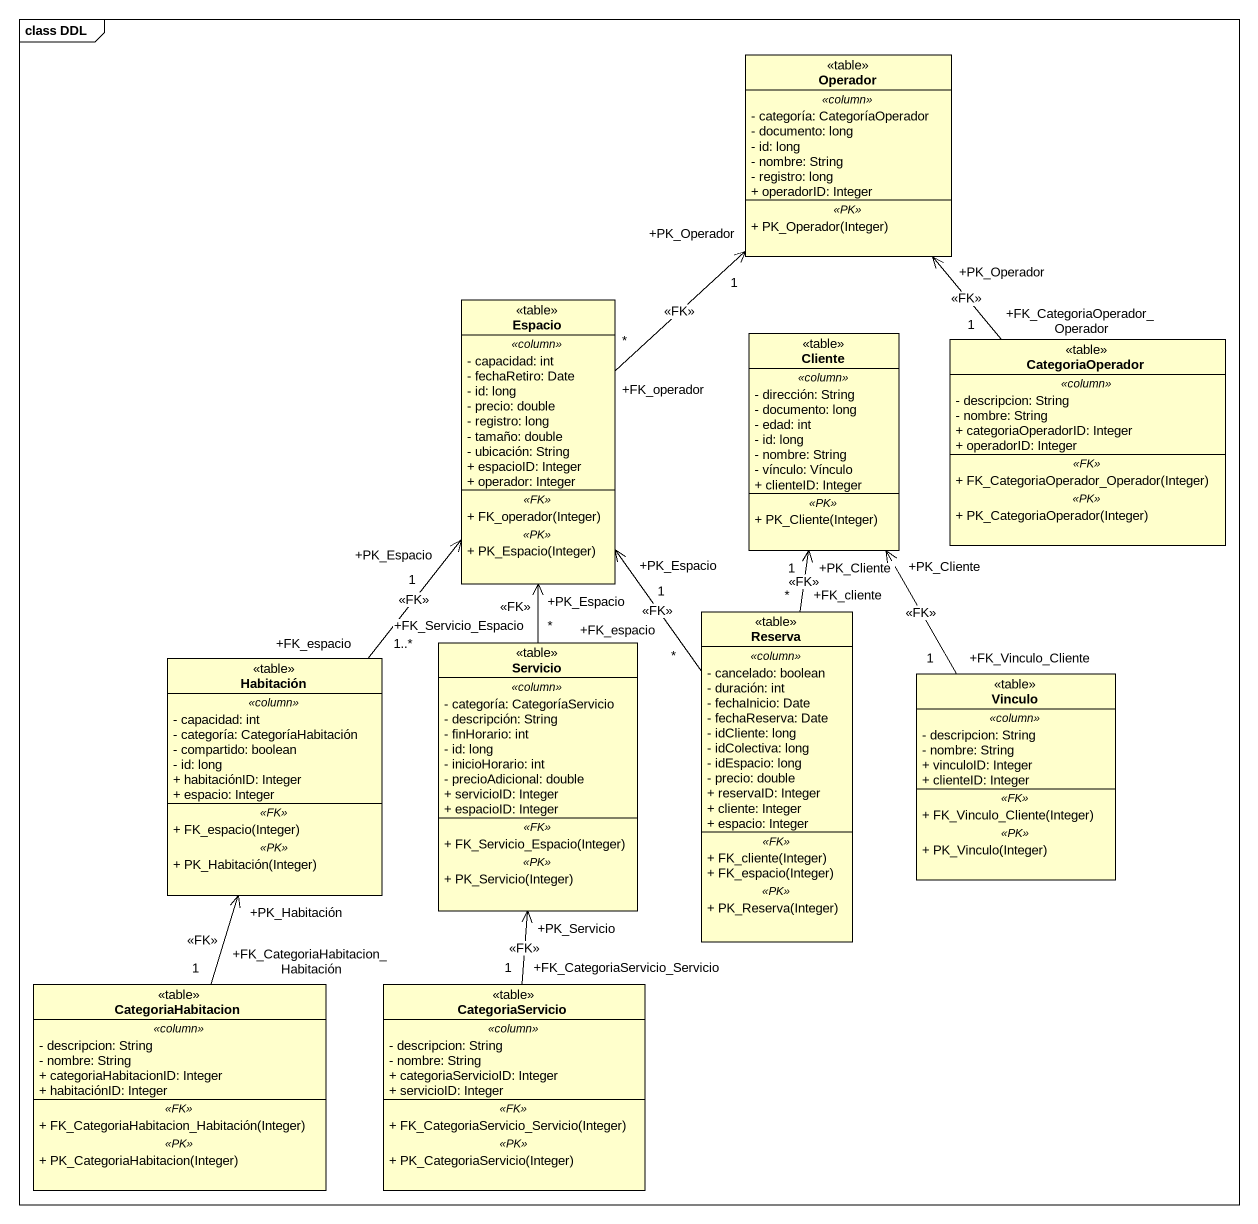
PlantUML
@startuml
mainframe class DDL
hide circle
hide empty members
skinparam classAttributeIconSize 0
class Operador <<table>> {
  .. <<column>> ..
  - categoría: CategoríaOperador
  - documento: long
  - id: long
  - nombre: String
  - registro: long
  + operadorID: Integer
  .. <<PK>> ..
  + PK_Operador(Integer)
}
class Espacio <<table>> {
  .. <<column>> ..
  - capacidad: int
  - fechaRetiro: Date
  - id: long
  - precio: double
  - registro: long
  - tamaño: double
  - ubicación: String
  + espacioID: Integer
  + operador: Integer
  .. <<FK>> ..
  + FK_operador(Integer)
  .. <<PK>> ..
  + PK_Espacio(Integer)
}
class Cliente <<table>> {
  .. <<column>> ..
  - dirección: String
  - documento: long
  - edad: int
  - id: long
  - nombre: String
  - vínculo: Vínculo
  + clienteID: Integer
  .. <<PK>> ..
  + PK_Cliente(Integer)
}
class CategoriaOperador <<table>> {
  .. <<column>> ..
  - descripcion: String
  - nombre: String
  + categoriaOperadorID: Integer
  + operadorID: Integer
  .. <<FK>> ..
  + FK_CategoriaOperador_Operador(Integer)
  .. <<PK>> ..
  + PK_CategoriaOperador(Integer)
}
class Reserva <<table>> {
  .. <<column>> ..
  - cancelado: boolean
  - duración: int
  - fechaInicio: Date
  - fechaReserva: Date
  - idCliente: long
  - idColectiva: long
  - idEspacio: long
  - precio: double
  + reservaID: Integer
  + cliente: Integer
  + espacio: Integer
  .. <<FK>> ..
  + FK_cliente(Integer)
  + FK_espacio(Integer)
  .. <<PK>> ..
  + PK_Reserva(Integer)
}
class Habitación <<table>> {
  .. <<column>> ..
  - capacidad: int
  - categoría: CategoríaHabitación
  - compartido: boolean
  - id: long
  + habitaciónID: Integer
  + espacio: Integer
  .. <<FK>> ..
  + FK_espacio(Integer)
  .. <<PK>> ..
  + PK_Habitación(Integer)
}
class Servicio <<table>> {
  .. <<column>> ..
  - categoría: CategoríaServicio
  - descripción: String
  - finHorario: int
  - id: long
  - inicioHorario: int
  - precioAdicional: double
  + servicioID: Integer
  + espacioID: Integer
  .. <<FK>> ..
  + FK_Servicio_Espacio(Integer)
  .. <<PK>> ..
  + PK_Servicio(Integer)
}
class Vinculo <<table>> {
  .. <<column>> ..
  - descripcion: String
  - nombre: String
  + vinculoID: Integer
  + clienteID: Integer
  .. <<FK>> ..
  + FK_Vinculo_Cliente(Integer)
  .. <<PK>> ..
  + PK_Vinculo(Integer)
}
class CategoriaHabitacion <<table>> {
  .. <<column>> ..
  - descripcion: String
  - nombre: String
  + categoriaHabitacionID: Integer
  + habitaciónID: Integer
  .. <<FK>> ..
  + FK_CategoriaHabitacion_Habitación(Integer)
  .. <<PK>> ..
  + PK_CategoriaHabitacion(Integer)
}
class CategoriaServicio <<table>> {
  .. <<column>> ..
  - descripcion: String
  - nombre: String
  + categoriaServicioID: Integer
  + servicioID: Integer
  .. <<FK>> ..
  + FK_CategoriaServicio_Servicio(Integer)
  .. <<PK>> ..
  + PK_CategoriaServicio(Integer)
}
Espacio "+FK_operador\n*" -up-> "+PK_Operador\n1" Operador : <<FK>>
CategoriaOperador "+FK_CategoriaOperador_Operador\n1" -up-> "+PK_Operador" Operador : <<FK>>
Reserva "+FK_espacio\n*" -up-> "+PK_Espacio\n1" Espacio : <<FK>>
Reserva "+FK_cliente\n*" -up-> "+PK_Cliente\n1" Cliente : <<FK>>
Habitación "+FK_espacio\n1..*" -up-> "+PK_Espacio\n1" Espacio : <<FK>>
Servicio "+FK_Servicio_Espacio\n*" -up-> "+PK_Espacio" Espacio : <<FK>>
Vinculo "+FK_Vinculo_Cliente\n1" -up-> "+PK_Cliente" Cliente : <<FK>>
CategoriaHabitacion "+FK_CategoriaHabitacion_Habitación\n1" -up-> "+PK_Habitación" Habitación : <<FK>>
CategoriaServicio "+FK_CategoriaServicio_Servicio\n1" -up-> "+PK_Servicio" Servicio : <<FK>>
@enduml
